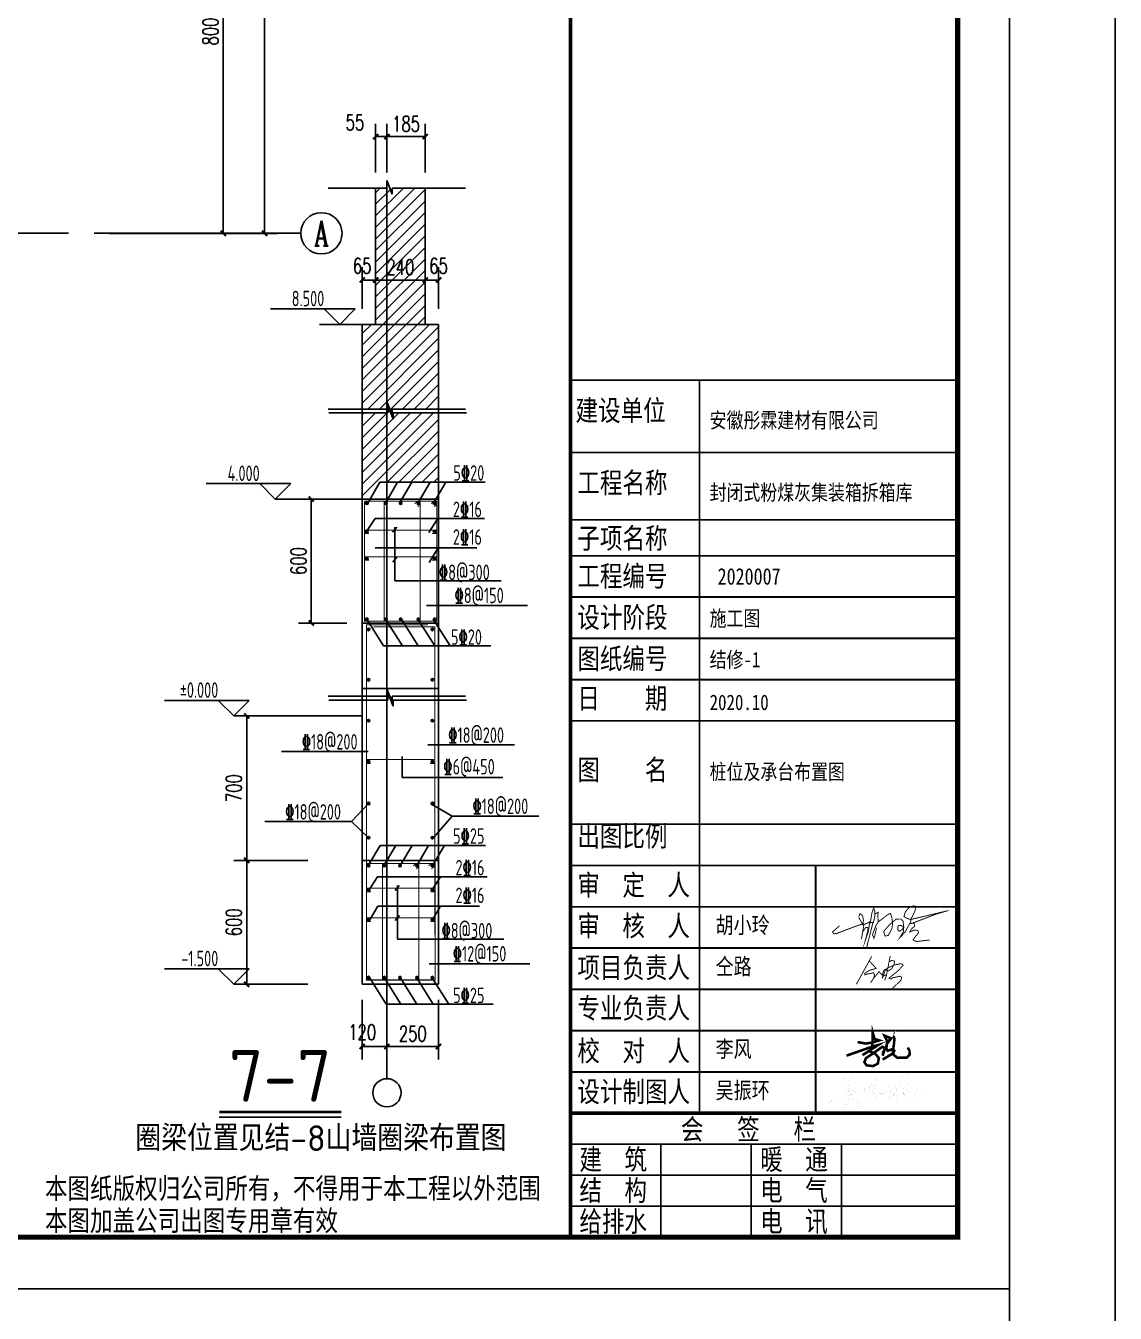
# Model space of a CAD drawing. Extents: x -73672 to 366960, y -527333 to 140666.
# Drawn here: x 131019 to 152114, y -30294 to -5351 of the extents above; entities that cross this region are included whole.
import ezdxf
from ezdxf.enums import TextEntityAlignment as Align

# ---------------------------------------------------------------- set-up
doc = ezdxf.new("R2010")
doc.units = 0
doc.header["$LTSCALE"] = 1000
doc.header["$MEASUREMENT"] = 0
for name, color, linetype in [('AXIS', 3, 'Continuous'), ('AXIS_TEXT', 7, 'Continuous'), ('DOTE', 167, 'Continuous'), ('NUM', 3, 'Continuous'), ('PUB_TITLE', 4, 'Continuous'), ('TEXT', 3, 'Continuous'), ('THIN', 7, 'Continuous'), ('图签', 120, 'Continuous'), ('建-尺寸', 3, 'Continuous')]:
    doc.layers.add(name, color=color, linetype=linetype)
doc.styles.add('_TCH_AXIS', font='COMPLEX', dxfattribs={"bigfont": 'GBCBIG'})
doc.styles.add('_TCH_DIM_T3', font='SIMPLEX', dxfattribs={"width": 0.705882, "bigfont": 'GBCBIG'})
doc.styles.add('A-DIM_T3', font='SIMPLEX', dxfattribs={"width": 0.705882, "bigfont": 'GBCBIG'})
doc.styles.add('COMPLEX', font='COMPLEX', dxfattribs={"bigfont": 'Tssdchn.shx'})
doc.styles.get("Standard").update_dxf_attribs({"font": 'gbenor.shx', "bigfont": 'gbcbig.shx'})
doc.styles.add('TSSD_Label', font='Tssdeng.shx', dxfattribs={"width": 0.7, "bigfont": 'hztxt.shx'})
doc.styles.add('TSSD_Norm', font='Tssdeng.shx', dxfattribs={"bigfont": 'hztxt.shx'})
doc.styles.add('TSSD_Rein', font='Tssdeng.shx', dxfattribs={"width": 0.7, "bigfont": 'hztxt.shx'})
doc.styles.add('图签', font='', dxfattribs={"width": 0.8})
doc.styles.get('图签').set_extended_font_data('SimSun')
doc.dimstyles.new('_TCH_ARCH-100', dxfattribs={"dimtxt": 297.5, "dimasz": 100, "dimexe": 250, "dimexo": 300, "dimgap": 100, "dimtad": 1, "dimdec": 0, "dimzin": 0, "dimdsep": 46, "dimtxsty": '_TCH_DIM_T3', "dimblk": 'ARCHTICK', "dimcen": 0.09, "dimclrt": 7, "dimazin": 2, "dimtfac": 1, "dimtdec": 0, "dimtix": 1, "dimtmove": 2, "dimatfit": 3, "dimfxl": 0, "dimtolj": 1, "dimtzin": 0, "dimarcsym": 0})
doc.dimstyles.new('A-DIM-100', dxfattribs={"dimtxt": 297.5, "dimasz": 100, "dimexe": 250, "dimexo": 300, "dimgap": 100, "dimtad": 1, "dimdec": 0, "dimzin": 0, "dimdsep": 46, "dimtxsty": 'A-DIM_T3', "dimblk": 'ARCHTICK', "dimcen": 0.09, "dimclrt": 7, "dimazin": 2, "dimtfac": 1, "dimtdec": 0, "dimtix": 1, "dimtmove": 2, "dimatfit": 3, "dimfxl": 0, "dimtolj": 1, "dimtzin": 0, "dimarcsym": 0})

# ---------------------------------------------------------------- blocks, each defined once
blk = doc.blocks.new('0#竖图签')
at = {"layer": '图签'}
blk.add_line((-7500, 0), (0, 0), dxfattribs=at)
blk.add_lwpolyline([(-7500, 82100, 70, 70, 0), (-7500, 0, 40, 40, 0), (0, 0, 40, 40, 0), (0, 82100, 40, 40, 0), (-7500, 82100, 40, 40, 0), (-7500, 75299, 40, 40, 0)], format="xyseb", dxfattribs=at)
for points, const_width in [([(-7500, 16600), (0, 16600)], 35), ([(-5000, 16600), (-5000, 2400)], 35), ([(-7500, 15200), (0, 15200)], 35), ([(-7500, 13896), (0, 13896)], 35), ([(-7500, 13200), (0, 13200)], 35), ([(-7500, 12400), (0, 12400)], 35), ([(-7500, 11600), (0, 11600)], 35), ([(-7500, 10800), (0, 10800)], 35), ([(-7500, 10000), (0, 10000)], 35), ([(-7500, 8000), (0, 8000)], 35), ([(-7500, 7200), (0, 7200)], 35), ([(-2750, 7200), (-2750, 2400)], 35), ([(-7500, 6400), (0, 6400)], 35), ([(-7500, 5600), (0, 5600)], 35), ([(-7500, 4800), (0, 4800)], 35), ([(-7500, 4000), (0, 4000)], 35), ([(-7500, 3200), (0, 3200)], 35), ([(-7500, 2400), (0, 2400)], 70), ([(-7500, 2400), (0, 2400)], 35), ([(-7500, 1800), (0, 1800)], 35), ([(-5750, 0), (-5750, 1800)], 35), ([(-4000, 1800), (-4000, 0)], 35), ([(-2250, 1800), (-2250, 0)], 35), ([(-7500, 1200), (0, 1200)], 35), ([(-7500, 600), (0, 600)], 35), ([(-7500, 0), (0, 0)], 35)]:
    blk.add_lwpolyline(points, dxfattribs=dict(at, const_width=const_width))
at = {"layer": '图签', "style": '图签', "width": 0.8}
for s, p in [('建设单位', (-7400, 15815)), ('工程名称', (-7365, 14415)), ('子项名称', (-7365, 13339)), ('工程编号', (-7365, 12607)), ('设计阶段', (-7365, 11807)), ('图纸编号', (-7365, 11007)), ('日    期', (-7365, 10237)), ('图    名', (-7365, 8852)), ('出图比例', (-7365, 7567)), ('审  定  人', (-7365, 6621)), ('审  核  人', (-7365, 5831)), ('项目负责人', (-7365, 5021)), ('专业负责人', (-7365, 4237)), ('校  对  人', (-7365, 3409)), ('设计制图人', (-7365, 2618)), ('会   签   栏', (-5360, 1889)), ('建  筑', (-7325, 1305)), ('暖  通', (-3825, 1305)), ('本图纸版权归公司所有，不得用于本工程以外范围', (-17674, 746)), ('结  构', (-7325, 705)), ('电  气', (-3825, 705)), ('本图加盖公司出图专用章有效', (-17674, 121)), ('给排水', (-7325, 105)), ('电  讯', (-3825, 105))]:
    blk.add_text(s, height=400, dxfattribs=at).set_placement(p)
blk = doc.blocks.new('ss')
at = {"const_width": 50}
for points in [[(166226, 41891), (166384, 41863), (166507, 41882), (166645, 41924), (166554, 41952), (166519, 42072), (166510, 41804), (166627, 41836), (166319, 41638)], [(166710, 41553), (166917, 41677), (166936, 41724), (166905, 41755), (166808, 41723), (166783, 41766), (166788, 41821), (166796, 41913), (166746, 42016), (166863, 41969), (166825, 41896), (166913, 42011), (166940, 41960), (166932, 41880), (166904, 41661), (166996, 41587), (167178, 41589), (167237, 41654), (167229, 41724), (167197, 41786)], [(166010, 41628), (166510, 41804)], [(166442, 41717), (166563, 41671), (166637, 41583), (166618, 41473), (166524, 41427), (166400, 41441), (166357, 41503), (166387, 41581), (166537, 41681), (166706, 41801), (166757, 41776), (166711, 41627)]]:
    blk.add_lwpolyline(points, dxfattribs=at)
blk = doc.blocks.new('fg')
at = {"const_width": 32}
for points in [[(1880866, 74069), (1880866, 74069), (1881403, 75047), (1881317, 74891), (1881563, 74625), (1881334, 74560), (1881165, 74455), (1881163, 74396), (1881237, 74423), (1881399, 74455), (1881470, 74469), (1881502, 74392), (1881470, 74278), (1881365, 74116)], [(1882056, 75064), (1882013, 74848), (1882106, 74908), (1882205, 74878), (1882212, 74829), (1882191, 74784), (1882168, 74727), (1882111, 74612), (1881983, 74531), (1881938, 74560), (1881986, 74697), (1882007, 74832)], [(1881470, 74278), (1881664, 74508), (1881768, 74388), (1881844, 74576), (1881881, 74555), (1881763, 74268)], [(1881763, 74268), (1881845, 74390), (1881924, 74383), (1881858, 74202)], [(1881924, 74383), (1881953, 74551), (1881891, 74587), (1882016, 74660), (1882204, 74743), (1882390, 74787), (1882484, 74774), (1882511, 74736), (1882472, 74696), (1882339, 74546), (1882013, 74282), (1882078, 74256), (1882135, 74292), (1882416, 74348), (1882456, 74298), (1882437, 74211), (1882133, 73920)]]:
    blk.add_lwpolyline(points, dxfattribs=at)
blk = doc.blocks.new('whj')
at = {"const_width": 20}
for points in [[(1883112, 67780), (1882344, 67598), (1882436, 67780), (1882454, 67882), (1882400, 67891), (1882304, 67852), (1882227, 67762), (1882199, 67663), (1882257, 67624), (1882344, 67598), (1882344, 67546), (1882312, 67491)], [(1881310, 67330), (1881376, 67426), (1881425, 67423), (1881421, 67352), (1881370, 67159), (1881431, 67334), (1881450, 67459), (1881469, 67542), (1881317, 67484), (1881327, 67585), (1881307, 67681), (1881255, 67727), (1881231, 67674), (1881231, 67631), (1881317, 67484), (1881431, 67528), (1881481, 67566), (1881510, 67746), (1881537, 67819), (1881549, 67840), (1881572, 67775), (1881569, 67664), (1881541, 67536), (1881465, 67526), (1881532, 67535), (1881387, 66963)], [(1881607, 67421), (1881581, 67287), (1881552, 67196), (1881521, 67272), (1881588, 67451), (1881644, 67544), (1881864, 67713), (1881912, 67725), (1881939, 67634), (1881953, 67498), (1881939, 67402), (1881862, 67255), (1881792, 67241), (1881763, 67340), (1881879, 67477), (1882032, 67607), (1882133, 67609), (1882180, 67559), (1882195, 67430), (1882136, 67471), (1882079, 67472), (1882068, 67434), (1882065, 67377), (1882081, 67350), (1882104, 67348), (1882156, 67377), (1882176, 67410), (1882191, 67433), (1882189, 67394), (1882189, 67341), (1882108, 67204), (1882218, 67322), (1882301, 67471), (1882323, 67510), (1882416, 67519), (1882428, 67455), (1882353, 67386), (1882324, 67331), (1882420, 67369), (1882497, 67363), (1882514, 67315), (1882457, 67244), (1882394, 67160), (1882418, 67143), (1882477, 67125), (1882750, 67157)], [(1881644, 67544), (1881637, 67685), (1881643, 67753), (1881585, 67719)], [(1883155, 67792), (1882892, 67715), (1882370, 67515)], [(1880812, 67463), (1880662, 67330), (1880694, 67289), (1880758, 67300), (1881126, 67440), (1881298, 67500), (1881335, 67468), (1881283, 67176)]]:
    blk.add_lwpolyline(points, dxfattribs=at)
blk = doc.blocks.new('吴')
at = {"const_width": 0.72}
blk.add_lwpolyline([(136170, -263342), (136263, -263429), (136284, -263544), (136286, -263667), (136187, -263742), (135977, -263847), (135838, -263915), (135791, -263953), (135986, -263886), (136328, -263762), (136396, -263696), (136397, -263633), (136286, -263667), (136286, -263667), (136324, -263556), (136405, -263497), (136452, -263411), (136454, -263344), (136405, -263307), (136319, -263353), (136263, -263429), (136285, -263581), (136286, -263667), (136397, -263633), (136396, -263696), (136430, -263665), (136520, -263681), (136420, -263727), (136328, -263762), (136349, -263773), (136155, -264056), (136446, -263829), (136527, -264050), (136620, -263825), (136696, -263590), (136788, -263572), (136746, -263517), (136788, -263572), (136780, -263648), (136743, -263749), (136739, -263792), (136770, -263799), (136806, -263738), (136805, -263660), (136790, -263639), (136788, -263572), (136848, -263514), (136868, -263510), (136882, -263592), (136867, -263712), (136850, -263780), (136867, -263712), (136882, -263592), (136894, -263561), (136910, -263486), (136911, -263409), (136944, -263370), (136976, -263367), (136951, -263455), (136950, -263477), (136970, -263500), (136943, -263552), (136931, -263591), (136883, -263600), (136931, -263591), (136969, -263606), (136999, -263576), (136969, -263606), (136958, -263643), (137075, -263609), (136958, -263643), (136925, -263685), (136921, -263711), (136925, -263746), (136927, -263825), (136959, -263848), (137015, -263812), (137062, -263754), (137076, -263722), (136923, -263729), (137076, -263722), (137184, -263726), (137199, -263641), (137220, -263583), (137297, -263538), (137398, -263545), (137448, -263609), (137361, -263639), (137301, -263684), (137240, -263758), (137253, -263865), (137322, -263844), (137377, -263746), (137436, -263688), (137448, -263609), (137451, -263678), (137481, -263688), (137454, -263918), (137481, -263688), (137515, -263616), (137525, -263501), (137589, -263328), (137650, -263256), (137714, -263250), (137750, -263341), (137727, -263452), (137690, -263549), (137645, -263550), (137619, -263596), (137609, -263708), (137617, -263913), (137613, -263810), (137653, -263734), (137686, -263620), (137690, -263549), (137731, -263675), (137775, -263801), (137827, -263926), (137811, -263888), (137848, -263791), (137894, -263665), (137937, -263613), (137989, -263608), (138059, -263642), (138114, -263696), (138150, -263745), (138057, -263739)], dxfattribs=at)
blk = doc.blocks.new('_AXISO')
blk.add_circle((0, 0), 0.5)
at = {"layer": 'AXIS_TEXT', "style": 'COMPLEX'}
blk.add_attdef('A', text='', height=0.56, dxfattribs=at).set_placement((-0.25, -0.28), (0.25, -0.28), align=Align.FIT)
blk = doc.blocks.new('_ArchTick')
at = {"color": 0, "linetype": 'ByBlock', "const_width": 0.4}
blk.add_lwpolyline([(-0.5, -0.5), (0.5, 0.5)], dxfattribs=at)
blk = doc.blocks.new('*D9123')
at = {"layer": 'AXIS', "color": 0, "lineweight": -2}
for p, q in [((132643, 46627), (135893, 46627)), ((135643, -9373), (135643, 46627)), ((132643, -9373), (135893, -9373))]:
    blk.add_line(p, q, dxfattribs=at)
at = {"layer": 'Defpoints', "color": 0}
for p in [(132343, 46627), (135643, 46627), (132343, -9373)]:
    blk.add_point(p, dxfattribs=at)
at = {"layer": 'AXIS', "color": 0, "linetype": 'ByBlock', "lineweight": -2, "xscale": 100, "yscale": 100, "zscale": 100}
for p, rotation in [((135643, 46627), 90), ((135643, -9373), 270)]:
    blk.add_blockref('_ArchTick', p, dxfattribs=dict(at, rotation=rotation))
at = {"layer": 'AXIS', "color": 7, "insert": (135395, 18627), "char_height": 297.5, "attachment_point": 5, "rotation": 90, "style": '_TCH_DIM_T3'}
blk.add_mtext('\\A1;56000', dxfattribs=at)
blk = doc.blocks.new('*D9124')
at = {"layer": 'AXIS', "color": 0, "lineweight": -2}
for p, q in [((132643, -1373), (135093, -1373)), ((134843, -9373), (134843, -1373)), ((132643, -9373), (135093, -9373))]:
    blk.add_line(p, q, dxfattribs=at)
at = {"layer": 'Defpoints', "color": 0}
for p in [(132343, -1373), (134843, -1373), (132343, -9373)]:
    blk.add_point(p, dxfattribs=at)
at = {"layer": 'AXIS', "color": 0, "linetype": 'ByBlock', "lineweight": -2, "xscale": 100, "yscale": 100, "zscale": 100}
for p, rotation in [((134843, -1373), 90), ((134843, -9373), 270)]:
    blk.add_blockref('_ArchTick', p, dxfattribs=dict(at, rotation=rotation))
at = {"layer": 'AXIS', "color": 7, "insert": (134595, -5373), "char_height": 297.5, "attachment_point": 5, "rotation": 90, "style": '_TCH_DIM_T3'}
blk.add_mtext('\\A1;8000', dxfattribs=at)
blk = doc.blocks.new('*D9172')
at = {"layer": 'Defpoints', "color": 0}
for p in [(138013, -23921), (139013, -23921), (138013, -25126)]:
    blk.add_point(p, dxfattribs=at)
at = {"layer": '建-尺寸', "color": 0, "lineweight": -2}
for p, q in [((138013, -24221), (138013, -25376)), ((139013, -24221), (139013, -25376)), ((139013, -25126), (138013, -25126))]:
    blk.add_line(p, q, dxfattribs=at)
at = {"layer": '建-尺寸', "color": 0, "linetype": 'ByBlock', "lineweight": -2, "xscale": 100, "yscale": 100, "zscale": 100, "rotation": 180}
blk.add_blockref('_ArchTick', (138013, -25126), dxfattribs=at)
at = {"layer": '建-尺寸', "color": 0, "linetype": 'ByBlock', "lineweight": -2, "xscale": 100, "yscale": 100, "zscale": 100}
blk.add_blockref('_ArchTick', (139013, -25126), dxfattribs=at)
at = {"layer": '建-尺寸', "color": 7, "insert": (138513, -24878), "char_height": 297.5, "attachment_point": 5, "style": 'A-DIM_T3'}
blk.add_mtext('\\A1;250', dxfattribs=at)
blk = doc.blocks.new('*D9173')
at = {"layer": 'Defpoints', "color": 0}
for p in [(137533, -23921), (138013, -23921), (137533, -25126)]:
    blk.add_point(p, dxfattribs=at)
at = {"layer": '建-尺寸', "color": 0, "lineweight": -2}
for p, q in [((137533, -24221), (137533, -25376)), ((138013, -24221), (138013, -25376)), ((138013, -25126), (137533, -25126))]:
    blk.add_line(p, q, dxfattribs=at)
at = {"layer": '建-尺寸', "color": 0, "linetype": 'ByBlock', "lineweight": -2, "xscale": 100, "yscale": 100, "zscale": 100, "rotation": 180}
blk.add_blockref('_ArchTick', (137533, -25126), dxfattribs=at)
at = {"layer": '建-尺寸', "color": 0, "linetype": 'ByBlock', "lineweight": -2, "xscale": 100, "yscale": 100, "zscale": 100}
blk.add_blockref('_ArchTick', (138013, -25126), dxfattribs=at)
at = {"layer": '建-尺寸', "color": 7, "insert": (137533, -24851), "char_height": 297.5, "attachment_point": 5, "style": 'A-DIM_T3'}
blk.add_mtext('\\A1;120', dxfattribs=at)
blk = doc.blocks.new('*D9174')
at = {"layer": 'Defpoints', "color": 0}
for p in [(135297, -21521), (136780, -21521), (136780, -23921)]:
    blk.add_point(p, dxfattribs=at)
at = {"layer": '建-尺寸', "color": 0, "lineweight": -2}
for p, q in [((136480, -21521), (135047, -21521)), ((135297, -23921), (135297, -21521)), ((136480, -23921), (135047, -23921))]:
    blk.add_line(p, q, dxfattribs=at)
at = {"layer": '建-尺寸', "color": 0, "linetype": 'ByBlock', "lineweight": -2, "xscale": 100, "yscale": 100, "zscale": 100}
for p, rotation in [((135297, -21521), 90), ((135297, -23921), 270)]:
    blk.add_blockref('_ArchTick', p, dxfattribs=dict(at, rotation=rotation))
at = {"layer": '建-尺寸', "color": 7, "insert": (135048, -22721), "char_height": 297.5, "attachment_point": 5, "rotation": 90, "style": 'A-DIM_T3'}
blk.add_mtext('\\A1;600', dxfattribs=at)
blk = doc.blocks.new('*D9175')
at = {"layer": 'Defpoints', "color": 0}
for p in [(135297, -18721), (136780, -18721), (136780, -21521)]:
    blk.add_point(p, dxfattribs=at)
at = {"layer": '建-尺寸', "color": 0, "lineweight": -2}
for p, q in [((136480, -18721), (135047, -18721)), ((135297, -21521), (135297, -18721)), ((136480, -21521), (135047, -21521))]:
    blk.add_line(p, q, dxfattribs=at)
at = {"layer": '建-尺寸', "color": 0, "linetype": 'ByBlock', "lineweight": -2, "xscale": 100, "yscale": 100, "zscale": 100}
for p, rotation in [((135297, -18721), 90), ((135297, -21521), 270)]:
    blk.add_blockref('_ArchTick', p, dxfattribs=dict(at, rotation=rotation))
at = {"layer": '建-尺寸', "color": 7, "insert": (135048, -20121), "char_height": 297.5, "attachment_point": 5, "rotation": 90, "style": 'A-DIM_T3'}
blk.add_mtext('\\A1;700', dxfattribs=at)
blk = doc.blocks.new('*D9176')
at = {"layer": 'Defpoints', "color": 0}
for p in [(137533, -14522), (136548, -16922), (137533, -16922)]:
    blk.add_point(p, dxfattribs=at)
at = {"layer": '建-尺寸', "color": 0, "lineweight": -2}
for p, q in [((137233, -14522), (136298, -14522)), ((136548, -14522), (136548, -16922)), ((137233, -16922), (136298, -16922))]:
    blk.add_line(p, q, dxfattribs=at)
at = {"layer": '建-尺寸', "color": 0, "linetype": 'ByBlock', "lineweight": -2, "xscale": 100, "yscale": 100, "zscale": 100}
for p, rotation in [((136548, -14522), 90), ((136548, -16922), 270)]:
    blk.add_blockref('_ArchTick', p, dxfattribs=dict(at, rotation=rotation))
at = {"layer": '建-尺寸', "color": 7, "insert": (136299, -15722), "char_height": 297.5, "attachment_point": 5, "rotation": 90, "style": 'A-DIM_T3'}
blk.add_mtext('\\A1;600', dxfattribs=at)
blk = doc.blocks.new('*D9380')
at = {"layer": 'Defpoints', "color": 0}
for p in [(138013, -7500), (138013, -8497), (138753, -8497)]:
    blk.add_point(p, dxfattribs=at)
at = {"layer": '建-尺寸', "color": 0, "lineweight": -2}
for p, q in [((138013, -8197), (138013, -7250)), ((138753, -8197), (138753, -7250)), ((138753, -7500), (138013, -7500))]:
    blk.add_line(p, q, dxfattribs=at)
at = {"layer": '建-尺寸', "color": 0, "linetype": 'ByBlock', "lineweight": -2, "xscale": 100, "yscale": 100, "zscale": 100, "rotation": 180}
blk.add_blockref('_ArchTick', (138013, -7500), dxfattribs=at)
at = {"layer": '建-尺寸', "color": 0, "linetype": 'ByBlock', "lineweight": -2, "xscale": 100, "yscale": 100, "zscale": 100}
blk.add_blockref('_ArchTick', (138753, -7500), dxfattribs=at)
at = {"layer": '建-尺寸', "color": 7, "insert": (138383, -7252), "char_height": 297.5, "attachment_point": 5, "style": 'A-DIM_T3'}
blk.add_mtext('\\A1;185', dxfattribs=at)
blk = doc.blocks.new('*D9381')
at = {"layer": 'Defpoints', "color": 0}
for p in [(137793, -7500), (137793, -8497), (138013, -8497)]:
    blk.add_point(p, dxfattribs=at)
at = {"layer": '建-尺寸', "color": 0, "lineweight": -2}
for p, q in [((137793, -8197), (137793, -7250)), ((138013, -8197), (138013, -7250)), ((138013, -7500), (137793, -7500))]:
    blk.add_line(p, q, dxfattribs=at)
at = {"layer": '建-尺寸', "color": 0, "linetype": 'ByBlock', "lineweight": -2, "xscale": 100, "yscale": 100, "zscale": 100, "rotation": 180}
blk.add_blockref('_ArchTick', (137793, -7500), dxfattribs=at)
at = {"layer": '建-尺寸', "color": 0, "linetype": 'ByBlock', "lineweight": -2, "xscale": 100, "yscale": 100, "zscale": 100}
blk.add_blockref('_ArchTick', (138013, -7500), dxfattribs=at)
at = {"layer": '建-尺寸', "color": 7, "insert": (137393, -7225), "char_height": 297.5, "attachment_point": 5, "style": 'A-DIM_T3'}
blk.add_mtext('\\A1;55', dxfattribs=at)
blk = doc.blocks.new('*D9382')
at = {"layer": 'Defpoints', "color": 0}
for p in [(137793, -10277), (137533, -11136), (137793, -11136)]:
    blk.add_point(p, dxfattribs=at)
at = {"layer": '建-尺寸', "color": 0, "lineweight": -2}
for p, q in [((137533, -10836), (137533, -10027)), ((137793, -10836), (137793, -10027)), ((137533, -10277), (137793, -10277))]:
    blk.add_line(p, q, dxfattribs=at)
at = {"layer": '建-尺寸', "color": 0, "linetype": 'ByBlock', "lineweight": -2, "xscale": 100, "yscale": 100, "zscale": 100, "rotation": 180}
blk.add_blockref('_ArchTick', (137533, -10277), dxfattribs=at)
at = {"layer": '建-尺寸', "color": 0, "linetype": 'ByBlock', "lineweight": -2, "xscale": 100, "yscale": 100, "zscale": 100}
blk.add_blockref('_ArchTick', (137793, -10277), dxfattribs=at)
at = {"layer": '建-尺寸', "color": 7, "insert": (137533, -10002), "char_height": 297.5, "attachment_point": 5, "style": 'A-DIM_T3'}
blk.add_mtext('\\A1;65', dxfattribs=at)
blk = doc.blocks.new('*D9383')
at = {"layer": 'Defpoints', "color": 0}
for p in [(138753, -10277), (137793, -11136), (138753, -11136)]:
    blk.add_point(p, dxfattribs=at)
at = {"layer": '建-尺寸', "color": 0, "lineweight": -2}
for p, q in [((137793, -10836), (137793, -10027)), ((138753, -10836), (138753, -10027)), ((137793, -10277), (138753, -10277))]:
    blk.add_line(p, q, dxfattribs=at)
at = {"layer": '建-尺寸', "color": 0, "linetype": 'ByBlock', "lineweight": -2, "xscale": 100, "yscale": 100, "zscale": 100, "rotation": 180}
blk.add_blockref('_ArchTick', (137793, -10277), dxfattribs=at)
at = {"layer": '建-尺寸', "color": 0, "linetype": 'ByBlock', "lineweight": -2, "xscale": 100, "yscale": 100, "zscale": 100}
blk.add_blockref('_ArchTick', (138753, -10277), dxfattribs=at)
at = {"layer": '建-尺寸', "color": 7, "insert": (138273, -10029), "char_height": 297.5, "attachment_point": 5, "style": 'A-DIM_T3'}
blk.add_mtext('\\A1;240', dxfattribs=at)
blk = doc.blocks.new('*D9384')
at = {"layer": 'Defpoints', "color": 0}
for p in [(139013, -10277), (138753, -11136), (139013, -11136)]:
    blk.add_point(p, dxfattribs=at)
at = {"layer": '建-尺寸', "color": 0, "lineweight": -2}
for p, q in [((138753, -10836), (138753, -10027)), ((139013, -10836), (139013, -10027)), ((138753, -10277), (139013, -10277))]:
    blk.add_line(p, q, dxfattribs=at)
at = {"layer": '建-尺寸', "color": 0, "linetype": 'ByBlock', "lineweight": -2, "xscale": 100, "yscale": 100, "zscale": 100, "rotation": 180}
blk.add_blockref('_ArchTick', (138753, -10277), dxfattribs=at)
at = {"layer": '建-尺寸', "color": 0, "linetype": 'ByBlock', "lineweight": -2, "xscale": 100, "yscale": 100, "zscale": 100}
blk.add_blockref('_ArchTick', (139013, -10277), dxfattribs=at)
at = {"layer": '建-尺寸', "color": 7, "insert": (139013, -10002), "char_height": 297.5, "attachment_point": 5, "style": 'A-DIM_T3'}
blk.add_mtext('\\A1;65', dxfattribs=at)

msp = doc.modelspace()

# ---------------------------------------------------------------- hatches: boundary and pattern name
h = msp.add_hatch()
h.set_pattern_fill('ANSI31', color=0, scale=100)
h.set_pattern_definition([(45, (0, 0), (-112.2532, 112.2532), [])])
h.paths.add_polyline_path([(138116.59, -8497.42), (138116.59, -8617.22), (138013.23, -8352.38), (138012.85, -8496.58), (138012.85, -11136.2), (138229.31, -11136.2), (138752.85, -11136.2), (138752.85, -8497.42)])
h.paths.add_polyline_path([(137792.85, -8496.58), (137792.85, -11136.2), (138012.85, -11136.2), (138012.85, -8496.58)])
h.paths.add_polyline_path([(138012.85, -12777.55), (138013.23, -12633.35), (138012.85, -11136.2), (137792.85, -11136.2), (137532.85, -11136.2), (137532.85, -12777.55)])
h.paths.add_polyline_path([(139012.85, -11136.2), (138752.85, -11136.2), (138229.31, -11136.2), (138012.85, -11136.2), (138013.23, -12633.35), (138116.59, -12898.2), (138116.59, -12778.4), (139012.85, -12778.4)])
h.paths.add_polyline_path([(138012.85, -12851.2), (138012.85, -14196.1), (138219.68, -14196.1), (138495.47, -14196.1), (138846.68, -14196.1), (139012.85, -14196.1), (139012.85, -12852.05), (138132.37, -12852.05), (138132.37, -12971.84), (138029.01, -12707), (138029.01, -12851.2)])
h.paths.add_polyline_path([(137685.27, -14521.93), (137877.81, -14196.1), (138012.85, -14196.1), (138012.85, -12851.2), (137532.85, -12851.2), (137532.85, -14521.93)])
h = msp.add_hatch(color=256)
h.dxf.hatch_style = 1
h.paths.add_polyline_path([(137646.05, -14599.76, 1), (137598.91, -14599.76, 1)])
h = msp.add_hatch(color=256)
h.dxf.hatch_style = 1
h.paths.add_polyline_path([(138016.9, -14599.76, 1), (137969.77, -14599.76, 1)])
h = msp.add_hatch(color=256)
h.dxf.hatch_style = 1
h.paths.add_polyline_path([(138303.73, -14599.76, 1), (138256.59, -14599.76, 1)])
h = msp.add_hatch(color=256)
h.dxf.hatch_style = 1
h.paths.add_polyline_path([(138642.04, -14599.76, 1), (138594.9, -14599.76, 1)])
h = msp.add_hatch(color=256)
h.dxf.hatch_style = 1
h.paths.add_polyline_path([(138957.42, -14599.76, 1), (138910.29, -14599.76, 1)])
h = msp.add_hatch(color=256)
h.dxf.hatch_style = 1
h.paths.add_polyline_path([(137646.05, -15154.45, 1), (137598.91, -15154.45, 1)])
h = msp.add_hatch(color=256)
h.dxf.hatch_style = 1
h.paths.add_polyline_path([(138957.42, -15154.45, 1), (138910.29, -15154.45, 1)])
h = msp.add_hatch(color=256)
h.dxf.hatch_style = 1
h.paths.add_polyline_path([(137646.05, -15676.63, 1), (137598.91, -15676.63, 1)])
h = msp.add_hatch(color=256)
h.dxf.hatch_style = 1
h.paths.add_polyline_path([(138957.42, -15676.63, 1), (138910.29, -15676.63, 1)])
h = msp.add_hatch(color=256)
h.dxf.hatch_style = 1
h.paths.add_polyline_path([(137646.05, -16848.3, 1), (137598.91, -16848.3, 1)])
h = msp.add_hatch(color=256)
h.dxf.hatch_style = 1
h.paths.add_polyline_path([(138016.9, -16848.3, 1), (137969.77, -16848.3, 1)])
h = msp.add_hatch(color=256)
h.dxf.hatch_style = 1
h.paths.add_polyline_path([(138303.73, -16848.3, 1), (138256.59, -16848.3, 1)])
h = msp.add_hatch(color=256)
h.dxf.hatch_style = 1
h.paths.add_polyline_path([(138642.04, -16848.3, 1), (138594.9, -16848.3, 1)])
h = msp.add_hatch(color=256)
h.dxf.hatch_style = 1
h.paths.add_polyline_path([(138957.42, -16848.3, 1), (138910.29, -16848.3, 1)])
h = msp.add_hatch(color=256)
h.dxf.hatch_style = 1
h.paths.add_polyline_path([(137678.59, -17047.08, 1), (137631.46, -17047.08, 1)])
h = msp.add_hatch(color=256)
h.dxf.hatch_style = 1
h.paths.add_polyline_path([(138917.29, -17047.08, 1), (138870.16, -17047.08, 1)])
h = msp.add_hatch(color=256)
h.dxf.hatch_style = 1
h.paths.add_polyline_path([(137678.59, -18022.14, 1), (137631.46, -18022.14, 1)])
h = msp.add_hatch(color=256)
h.dxf.hatch_style = 1
h.paths.add_polyline_path([(138917.29, -18022.14, 1), (138870.16, -18022.14, 1)])
h = msp.add_hatch(color=256)
h.dxf.hatch_style = 1
h.paths.add_polyline_path([(137678.59, -18812.91, 1), (137631.46, -18812.91, 1)])
h = msp.add_hatch(color=256)
h.dxf.hatch_style = 1
h.paths.add_polyline_path([(138917.29, -18812.91, 1), (138870.16, -18812.91, 1)])
h = msp.add_hatch(color=256)
h.dxf.hatch_style = 1
h.paths.add_polyline_path([(137678.59, -19605.55, 1), (137631.46, -19605.55, 1)])
h = msp.add_hatch(color=256)
h.dxf.hatch_style = 1
h.paths.add_polyline_path([(138917.29, -19605.55, 1), (138870.16, -19605.55, 1)])
h = msp.add_hatch(color=256)
h.dxf.hatch_style = 1
h.paths.add_polyline_path([(137678.59, -20418.91, 1), (137631.46, -20418.91, 1)])
h = msp.add_hatch(color=256)
h.dxf.hatch_style = 1
h.paths.add_polyline_path([(138917.29, -20418.91, 1), (138870.16, -20418.91, 1)])
h = msp.add_hatch(color=256)
h.dxf.hatch_style = 1
h.paths.add_polyline_path([(137678.59, -21081.64, 1), (137631.46, -21081.64, 1)])
h = msp.add_hatch(color=256)
h.dxf.hatch_style = 1
h.paths.add_polyline_path([(138917.29, -21081.64, 1), (138870.16, -21081.64, 1)])
h = msp.add_hatch(color=256)
h.dxf.hatch_style = 1
h.paths.add_polyline_path([(137678.59, -21622.94, 1), (137631.46, -21622.94, 1)])
h = msp.add_hatch(color=256)
h.dxf.hatch_style = 1
h.paths.add_polyline_path([(137983.61, -21622.94, 1), (137936.48, -21622.94, 1)])
h = msp.add_hatch(color=256)
h.dxf.hatch_style = 1
h.paths.add_polyline_path([(138288.13, -21622.94, 1), (138241, -21622.94, 1)])
h = msp.add_hatch(color=256)
h.dxf.hatch_style = 1
h.paths.add_polyline_path([(138615.64, -21622.94, 1), (138568.51, -21622.94, 1)])
h = msp.add_hatch(color=256)
h.dxf.hatch_style = 1
h.paths.add_polyline_path([(138917.29, -21622.94, 1), (138870.16, -21622.94, 1)])
h = msp.add_hatch(color=256)
h.dxf.hatch_style = 1
h.paths.add_polyline_path([(137678.59, -22093.63, 1), (137631.46, -22093.63, 1)])
h = msp.add_hatch(color=256)
h.dxf.hatch_style = 1
h.paths.add_polyline_path([(138917.29, -22093.63, 1), (138870.16, -22093.63, 1)])
h = msp.add_hatch(color=256)
h.dxf.hatch_style = 1
h.paths.add_polyline_path([(137678.59, -22667.28, 1), (137631.46, -22667.28, 1)])
h = msp.add_hatch(color=256)
h.dxf.hatch_style = 1
h.paths.add_polyline_path([(138917.29, -22667.28, 1), (138870.16, -22667.28, 1)])
h = msp.add_hatch(color=256)
h.dxf.hatch_style = 1
h.paths.add_polyline_path([(137678.59, -23790.23, 1), (137631.46, -23790.23, 1)])
h = msp.add_hatch(color=256)
h.dxf.hatch_style = 1
h.paths.add_polyline_path([(137983.61, -23790.23, 1), (137936.48, -23790.23, 1)])
h = msp.add_hatch(color=256)
h.dxf.hatch_style = 1
h.paths.add_polyline_path([(138288.13, -23790.23, 1), (138241, -23790.23, 1)])
h = msp.add_hatch(color=256)
h.dxf.hatch_style = 1
h.paths.add_polyline_path([(138615.64, -23790.23, 1), (138568.51, -23790.23, 1)])
h = msp.add_hatch(color=256)
h.dxf.hatch_style = 1
h.paths.add_polyline_path([(138917.29, -23790.23, 1), (138870.16, -23790.23, 1)])

# ---------------------------------------------------------------- linework, layer by layer
for p, q in [((138013.23, -8496.58), (138013.23, -8352.38)), ((138013.23, -8352.38), (138116.59, -8617.22)), ((136873.28, -8496.58), (138013.23, -8496.58)), ((137792.85, -11136.2), (137792.85, -8496.58)), ((138116.59, -8617.22), (138116.59, -8497.42)), ((138116.59, -8497.42), (139534.28, -8497.42)), ((138752.85, -11136.2), (138752.85, -8497.42)), ((137532.85, -11136.2), (136707.84, -11136.2)), ((137532.85, -11136.2), (137532.85, -23921.01)), ((137532.85, -11136.2), (138229.31, -11136.2)), ((138229.31, -11136.2), (139012.85, -11136.2)), ((139012.85, -11136.2), (139012.85, -23921.01)), ((138013.23, -12777.55), (138013.23, -12633.35)), ((138013.23, -12633.35), (138116.59, -12898.2)), ((138029.01, -12851.2), (138029.01, -12707)), ((138029.01, -12707), (138132.37, -12971.84)), ((136873.28, -12777.55), (138013.23, -12777.55)), ((136889.06, -12851.2), (138029.01, -12851.2)), ((138013.23, -12777.55), (138013.23, -12777.55)), ((138029.01, -12851.2), (138029.01, -12851.2)), ((138116.59, -12898.2), (138116.59, -12778.4)), ((138116.59, -12778.4), (139534.28, -12778.4)), ((138132.37, -12971.84), (138132.37, -12852.05)), ((138132.37, -12852.05), (139550.06, -12852.05)), ((137640.79, -14597.19), (137877.81, -14196.1)), ((137877.81, -14196.1), (139914.1, -14196.1)), ((137982.67, -14597.19), (138219.68, -14196.1)), ((138258.46, -14597.19), (138495.47, -14196.1)), ((138609.67, -14597.19), (138846.68, -14196.1)), ((138914.91, -14597.19), (139151.92, -14196.1)), ((137532.85, -14521.93), (135848.85, -14521.93)), ((137532.85, -14521.93), (139012.85, -14521.93)), ((137606.48, -15170.55), (137781.15, -14894.76)), ((137781.15, -14894.76), (139900.18, -14894.76)), ((138824.58, -15170.55), (138999.25, -14894.76)), ((138201.41, -15068.01), (138122.86, -15161.15)), ((138166.76, -15066.8), (138166.76, -16106.78)), ((137787.42, -15463.71), (139755.34, -15463.71)), ((138830.28, -15748.13), (139002.65, -15463.71)), ((138202.54, -15646.92), (138123.98, -15740.06)), ((138166.76, -16106.78), (140223.74, -16106.78)), ((138778.76, -16580.77), (140732.13, -16580.77)), ((137532.85, -16921.93), (139012.85, -16921.93)), ((137622.44, -16849.58), (137948.8, -17364.4)), ((137985, -16849.58), (138311.35, -17364.4)), ((138292.97, -16849.58), (138619.33, -17364.4)), ((138610.13, -16849.58), (138936.49, -17364.4)), ((138908.91, -16849.58), (139235.27, -17364.4)), ((137948.8, -17364.4), (140021.86, -17364.4)), ((138013.23, -18341.32), (138013.23, -18197.11)), ((138013.23, -18197.11), (138116.59, -18461.96)), ((136873.28, -18341.32), (138013.23, -18341.32)), ((136889.06, -18414.96), (138029.01, -18414.96)), ((138013.23, -18341.32), (138013.23, -18341.32)), ((138029.01, -18414.96), (138029.01, -18270.76)), ((138029.01, -18270.76), (138132.37, -18535.6)), ((138029.01, -18414.96), (138029.01, -18414.96)), ((138116.59, -18461.96), (138116.59, -18342.16)), ((138116.59, -18342.16), (139534.28, -18342.16)), ((138132.37, -18535.6), (138132.37, -18415.81)), ((138132.37, -18415.81), (139550.06, -18415.81)), ((137532.85, -18721.01), (136034.98, -18721.01)), ((135967.97, -19411.63), (137645.73, -19411.63)), ((138804.08, -19282.92), (140481.83, -19282.92)), ((138310.22, -19505.86), (138310.22, -19917.71)), ((138310.22, -19917.71), (140259.18, -19917.71)), ((137325.05, -20769.31), (137655.02, -20418.91)), ((139273.11, -20660.82), (138875.97, -20432.83)), ((138890.68, -21109.45), (139273.11, -20660.82)), ((139273.11, -20660.82), (140950.87, -20660.82)), ((135647.29, -20769.31), (137325.05, -20769.31)), ((137655.02, -21081.64), (137325.05, -20769.31)), ((137644.64, -21631.06), (137881.66, -21229.97)), ((137881.66, -21229.97), (139917.95, -21229.97)), ((137946.29, -21631.06), (138183.31, -21229.97)), ((138262.31, -21631.06), (138499.32, -21229.97)), ((138581.92, -21631.06), (138818.93, -21229.97)), ((138887.16, -21631.06), (139124.17, -21229.97)), ((137532.85, -21521.01), (139012.85, -21521.01)), ((137656.3, -22112.5), (137830.97, -21836.7)), ((137830.97, -21836.7), (139950, -21836.7)), ((138874.39, -22112.5), (139049.06, -21836.7)), ((138251.23, -22009.95), (138172.67, -22103.1)), ((138216.57, -22008.74), (138216.57, -23048.72)), ((137664.87, -22690.07), (137837.24, -22405.66)), ((137837.24, -22405.66), (139805.16, -22405.66)), ((138880.09, -22690.07), (139052.47, -22405.66)), ((138252.35, -22588.86), (138173.8, -22682)), ((138216.57, -23048.72), (140273.55, -23048.72)), ((138828.58, -23522.71), (140781.95, -23522.71)), ((137532.85, -23921.01), (139012.85, -23921.01)), ((137672.25, -23791.52), (137998.61, -24306.34)), ((137957.24, -23791.52), (138283.6, -24306.34)), ((138265.22, -23791.52), (138591.57, -24306.34)), ((138582.38, -23791.52), (138908.74, -24306.34)), ((138881.16, -23791.52), (139207.52, -24306.34)), ((137998.61, -24306.34), (140071.68, -24306.34))]:
    msp.add_line(p, q)
at = {"color": 1}
msp.add_line((13073.85, -9372.57), (131843.44, -9372.57), dxfattribs=at)
at = {"color": 0}
msp.add_line((137532.85, -18187.51), (139012.85, -18187.51), dxfattribs=at)
msp.add_lwpolyline([(-73672.12, 103918.35), (152114.25, 103918.35), (152114.25, -186417.87), (-73672.12, -186417.87)], close=True, dxfattribs=at)
at = {"const_width": 20}
for points in [[(137575.11, -14569.9), (137575.11, -16886.58), (138977.07, -16886.58), (138977.07, -14560.7), (137575.11, -14560.7)], [(137956.67, -14563.62), (137956.67, -16880.82)], [(138601.28, -14562.51), (138548.68, -14611.6)], [(138660.9, -14620.02), (138608.29, -14669.12)], [(138656.93, -14563.62), (138656.93, -16880.82)], [(138921.81, -14561.81), (138869.21, -14610.9)], [(138981.43, -14619.32), (138928.83, -14668.42)], [(137575.11, -15121.14), (138976.83, -15121.14)], [(137578.78, -15189.93), (137666.45, -15189.93)], [(138881.66, -15189.93), (138969.33, -15189.93)], [(137575.11, -15638.26), (138976.83, -15638.26)], [(137578.78, -15707.05), (137666.45, -15707.05)], [(138881.66, -15707.05), (138969.33, -15707.05)], [(138805.51, -16959.5), (137616.14, -16959.5), (137616.14, -22768.6)], [(137753.83, -16996.44), (138937.45, -16996.44), (138937.45, -22961.91)], [(137615.75, -19644.48), (137700.14, -19644.48)], [(137617.55, -19565.48), (138924.7, -19565.48)], [(138845.7, -19644.48), (138930.09, -19644.48)], [(137924.87, -21585.74), (137924.87, -23830.18)], [(138574.62, -21579.29), (138522.01, -21628.39)], [(138634.23, -21636.81), (138581.63, -21685.9)], [(138628.72, -21585.74), (138628.72, -23830.18)], [(138869.09, -21579.29), (138816.48, -21628.39)], [(138928.7, -21636.81), (138876.1, -21685.9)], [(137615.25, -22127.48), (137702.93, -22127.48)], [(137616.14, -22058.68), (138945.12, -22058.68)], [(138860.11, -22127.48), (138947.78, -22127.48)], [(137615.25, -22703.34), (137702.93, -22703.34)], [(137616.14, -22634.54), (138945.12, -22634.54)], [(138860.11, -22703.34), (138947.78, -22703.34)]]:
    msp.add_lwpolyline(points, dxfattribs=at)
msp.add_lwpolyline([(137616.71, -23837.83), (137616.71, -21583.42), (138945.12, -21583.42), (138945.12, -23837.83), (137616.71, -23837.83)], close=True, dxfattribs=at)
for centre in [(137622.48, -14599.76), (137993.33, -14599.76), (138280.16, -14599.76), (138618.47, -14599.76), (138933.85, -14599.76), (137622.48, -15154.45), (138933.85, -15154.45), (137622.48, -15676.63), (138933.85, -15676.63), (137622.48, -16848.3), (137993.33, -16848.3), (138280.16, -16848.3), (138618.47, -16848.3), (138933.85, -16848.3), (137655.02, -17047.08), (138893.73, -17047.08), (137655.02, -18022.14), (138893.73, -18022.14), (137655.02, -18812.91), (138893.73, -18812.91), (137655.02, -19605.55), (138893.73, -19605.55), (137655.02, -20418.91), (138893.73, -20418.91), (137655.02, -21081.64), (138893.73, -21081.64), (137655.02, -21622.94), (137960.04, -21622.94), (138264.57, -21622.94), (138592.07, -21622.94), (138893.73, -21622.94), (137655.02, -22093.63), (138893.73, -22093.63), (137655.02, -22667.28), (138893.73, -22667.28), (137655.02, -23790.23), (137960.04, -23790.23), (138264.57, -23790.23), (138592.07, -23790.23), (138893.73, -23790.23)]:
    msp.add_circle(centre, 23.57)
at = {"color": 0}
msp.add_circle((138012.85, -26023.27), 273.56, dxfattribs=at)
at = {"layer": 'AXIS'}
for p, q in [((132343.44, -9372.57), (136343.44, -9372.57)), ((138012.85, -25271.85), (138012.85, -25753.33))]:
    msp.add_line(p, q, dxfattribs=at)
at = {"layer": 'DOTE'}
msp.add_line((138012.85, -25271.85), (138012.85, -8496.58), dxfattribs=at)
at = {"layer": 'NUM', "const_width": 50}
msp.add_lwpolyline([(137126.76, -26393.98), (134765.22, -26393.98)], dxfattribs=at)
at = {"layer": 'NUM'}
msp.add_lwpolyline([(137126.76, -26493.98), (134765.22, -26493.98)], dxfattribs=at)
at = {"layer": 'PUB_TITLE'}
for points in [[(1364, -29818.78), (150064, -29818.78), (150064, 54281.22), (1364, 54281.22)], [(1364, -113918.78), (150064, -113918.78), (150064, -29818.78), (1364, -29818.78)]]:
    msp.add_lwpolyline(points, close=True, dxfattribs=at)
at = {"layer": 'PUB_TITLE', "const_width": 100}
msp.add_lwpolyline([(3864, -28818.78), (149064, -28818.78), (149064, 53281.22), (3864, 53281.22)], close=True, dxfattribs=at)
at = {"layer": 'THIN'}
for p, q in [((137399.04, -10836.2), (135760.58, -10836.2)), ((137099.04, -11136.2), (136799.04, -10836.2)), ((137099.04, -11136.2), (137399.04, -10836.2)), ((136148.85, -14221.93), (134510.39, -14221.93)), ((135848.85, -14521.93), (135548.85, -14221.93)), ((135848.85, -14521.93), (136148.85, -14221.93)), ((135346.69, -18421.01), (133708.23, -18421.01)), ((135046.69, -18721.01), (134746.69, -18421.01)), ((135046.69, -18721.01), (135346.69, -18421.01)), ((135346.69, -23621.01), (133708.23, -23621.01)), ((135046.69, -23921.01), (134746.69, -23621.01)), ((135046.69, -23921.01), (135346.69, -23621.01))]:
    msp.add_line(p, q, dxfattribs=at)

# ---------------------------------------------------------------- block references
for name, p in [('0#竖图签', (149064, -28818.78)), ('ss', (-19100, -66932.03))]:
    msp.add_blockref(name, p)
for name, p, xscale, yscale, zscale in [('whj', (-1545955.32, -83504.01), 0.9, 0.9, 0.9), ('fg', (-887373.02, -64656.07), 0.55, 0.55, 0.55), ('吴', (37920.25, 184941.92), 0.8, 0.8, 0.8)]:
    msp.add_blockref(name, p, dxfattribs=dict(xscale=xscale, yscale=yscale, zscale=zscale))
at = {"layer": 'AXIS'}
ref = msp.add_blockref('_AXISO', (136743.44, -9372.57), dxfattribs=dict(at, xscale=800, yscale=800, zscale=800))
ref.add_attrib('A', 'A', (136598.5, -9612.13), dxfattribs={"color": 7, "height": 479.13, "style": '_TCH_AXIS', "width": 0.705882})

# ---------------------------------------------------------------- texts
at = {"char_height": 300, "width": 7365.582, "attachment_point": 7}
for s, insert in [('{\\fNSimSun|b0|i0|c134|p49;\\W0.8;\\C7;安徽彤霖建材有限公司}', (144260.65, -13177.21)), ('{\\W0.8;\\fNSimSun|b0|i0|c134|p49;\\C7;\\P\\C256;封闭式粉煤灰集装箱拆箱库}', (144260.65, -14577.21)), ('{\\fNSimSun|b0|i0|c134|p49;\\W0.8;\\C7;\\P\\C256;施工图}', (144260.65, -17015.08)), ('{\\W0.8;\\fNSimSun|b0|i0|c134|p49;\\C7;\\P\\C256;结修-1}', (144260.65, -17813.62)), ('{\\W0.8;\\fNSimSun|b0|i0|c134|p49;\\C7;\\P\\C256;2020.10}', (144260.65, -18613.62)), ('{\\W0.8;\\fNSimSun|b0|i0|c134|p49;\\C7;\\P\\C256;桩位及承台布置图}', (144260.65, -19986.59))]:
    msp.add_mtext(s, dxfattribs=dict(at, insert=insert))
at = {"layer": 'NUM', "style": 'TSSD_Norm'}
for s, height, p in [('7-7', 1000, (135945.99, -26193.98)), ('圈梁位置见结-8山墙圈梁布置图', 500, (136733.49, -27152.1))]:
    msp.add_text(s, height=height, dxfattribs=at).set_placement(p, align=Align.CENTER)
at = {"layer": 'TEXT', "style": 'TSSD_Rein', "width": 0.7}
for s, p in [('5%%13220', (139897.6, -14165)), ('2%%13216', (139851.64, -14868.83)), ('2%%13216', (139851.64, -15405.71)), ('%%1328@300', (140003.32, -16090.61)), ('%%1328@150', (140273.97, -16537.76)), ('5%%13220', (139851.64, -17344.67)), ('%%13218@200', (140279.48, -19244.03)), ('%%13218@200', (137443.37, -19372.74)), ('%%1326@450', (140100.21, -19855.38)), ('%%13218@200', (137122.69, -20730.42)), ('%%13218@200', (140748.51, -20621.93)), ('5%%13225', (139901.45, -21198.88)), ('2%%13216', (139901.45, -21810.77)), ('2%%13216', (139901.45, -22347.66)), ('%%1328@300', (140053.14, -23032.55)), ('%%13212@150', (140323.79, -23479.71)), ('5%%13225', (139901.45, -24286.61))]:
    msp.add_text(s, height=300, dxfattribs=at).set_placement(p, align=Align.RIGHT)
at = {"layer": 'THIN', "style": 'TSSD_Label', "width": 0.7}
for s, p in [('8.500', (136799.04, -10786.2)), ('4.000', (135548.85, -14171.93)), ('%%p0.000', (134746.69, -18371.01)), ('-1.500', (134746.69, -23571.01))]:
    msp.add_text(s, height=300, dxfattribs=at).set_placement(p, align=Align.RIGHT)
at = {"layer": '图签', "style": '图签', "width": 0.8}
for s, p in [('2020007', (144415.51, -16178.62)), ('胡小玲', (144375.79, -22934.2)), ('仝路', (144375.79, -23734.2)), ('李风', (144375.79, -25334.2)), ('吴振环', (144375.79, -26134.2))]:
    msp.add_text(s, height=320, dxfattribs=at).set_placement(p)

# ---------------------------------------------------------------- dimensions: what is measured, and where the dimension line sits
at = {"layer": 'AXIS'}
for p2, distance, picture, middle in [((132343.44, 46627.43), -3300, '*D9123', (135394.69, 18627.43)), ((132343.44, -1372.57), -2500, '*D9124', (134594.69, -5372.57))]:
    dim = msp.add_aligned_dim(p1=(132343.44, -9372.57), p2=p2, distance=distance, dimstyle='_TCH_ARCH-100', dxfattribs=at)
    dim.commit()
    dim.dimension.update_dxf_attribs({"geometry": picture, "text_midpoint": middle})
at = {"layer": '建-尺寸', "color": 0}
for base, p1, p2, angle, text, picture, middle in [((137792.85, -7500.3), (138013.23, -8496.58), (137792.85, -8496.58), 180, '55', '*D9381', (137392.85, -7225.3)), ((137792.85, -10277.27), (137532.85, -11136.2), (137792.85, -11136.2), 0, '65', '*D9382', (137532.85, -10002.27)), ((139012.85, -10277.27), (138752.85, -11136.2), (139012.85, -11136.2), 0, '65', '*D9384', (139012.85, -10002.27))]:
    dim = msp.add_linear_dim(base=base, p1=p1, p2=p2, angle=angle, text=text, dimstyle='A-DIM-100', dxfattribs=at)
    dim.commit()
    dim.dimension.update_dxf_attribs({"geometry": picture, "text_midpoint": middle, "dimtype": 161})
for p1, p2, distance, text, picture, middle in [((138752.85, -8496.58), (138013.23, -8496.58), -996.28, '185', '*D9380', (138383.04, -7251.55)), ((137792.85, -11136.2), (138752.85, -11136.2), 858.93, '240', '*D9383', (138272.85, -10028.52)), ((137532.85, -14521.93), (137532.85, -16921.93), -985.04, '600', '*D9176', (136299.06, -15721.93))]:
    dim = msp.add_aligned_dim(p1=p1, p2=p2, distance=distance, text=text, dimstyle='A-DIM-100', dxfattribs=at)
    dim.commit()
    dim.dimension.update_dxf_attribs({"geometry": picture, "text_midpoint": middle})
at = {"layer": '建-尺寸'}
for p1, p2, distance, text, picture, middle in [((136779.74, -21521.01), (136779.74, -18721.01), 1483.05, '700', '*D9175', (135047.94, -20121.01)), ((136779.74, -23921.01), (136779.74, -21521.01), 1483.05, '600', '*D9174', (135047.94, -22721.01)), ((139012.85, -23921.01), (138012.85, -23921.01), 1205.33, '250', '*D9172', (138512.85, -24877.59))]:
    dim = msp.add_aligned_dim(p1=p1, p2=p2, distance=distance, text=text, dimstyle='A-DIM-100', dxfattribs=at)
    dim.commit()
    dim.dimension.update_dxf_attribs({"geometry": picture, "text_midpoint": middle})
dim = msp.add_linear_dim(base=(137532.85, -25126.34), p1=(138012.85, -23921.01), p2=(137532.85, -23921.01), angle=180, text='120', dimstyle='A-DIM-100', dxfattribs=at)
dim.commit()
dim.dimension.update_dxf_attribs({"geometry": '*D9173', "text_midpoint": (137532.85, -24851.34), "dimtype": 161})

doc.saveas('drawing.dxf')
